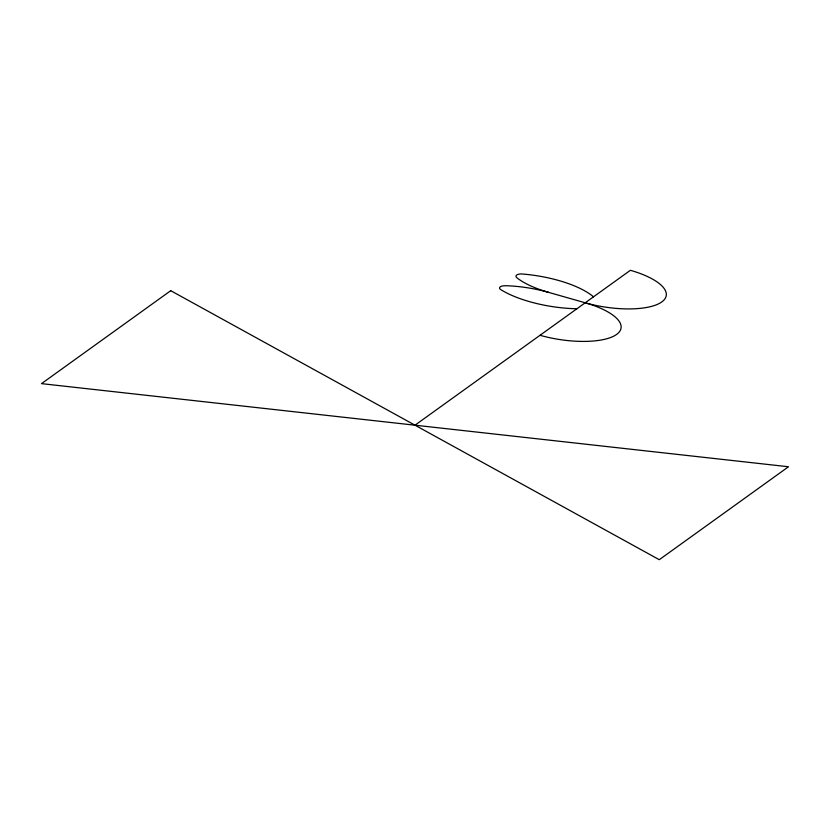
<?xml version="1.0" encoding="UTF-8"?>
<svg xmlns="http://www.w3.org/2000/svg" width="830" height="830" viewBox="0 0 830 830"><rect width="100%" height="100%" fill="white"/><g stroke="black" fill="none" stroke-linecap="round" stroke-linejoin="round"><path stroke-width="1.25" d="M415 425.199L630.385 270.3A59.148 20.709 8.8 0 1 661.79 301.933A59.148 20.709 8.8 0 1 585.202 302.794L548.723 292.399A65.176 22.825 8.8 0 0 506.227 285.728A9.327 3.268 8.8 0 0 500.023 289.131A68.662 24.049 8.8 0 0 576.892 308.76M585.202 302.794A59.148 20.709 8.8 0 1 616.607 334.428A59.148 20.709 8.8 0 1 540.019 335.289M593.502 296.818A68.662 24.049 8.8 0 0 521.157 273.921A9.327 3.268 8.8 0 0 517.08 277.925A65.176 22.825 8.8 0 0 548.723 292.399M170.731 290.687L41.5 383.636L788.5 466.761L659.269 559.7L170.731 290.687"/></g></svg>
